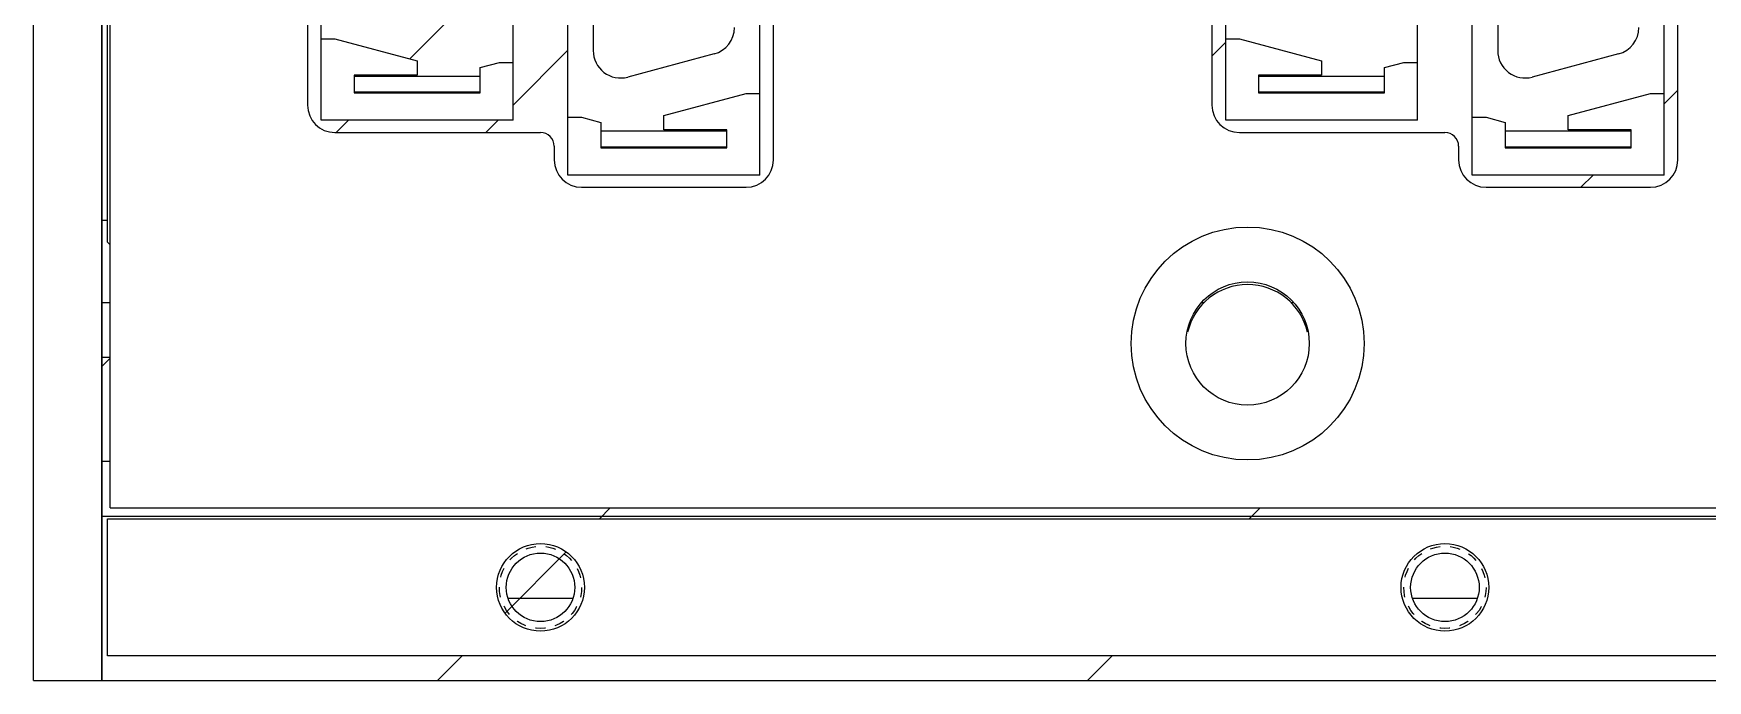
# Model space of a CAD drawing. Header units: inches. Extents: x 0 to 337, y 0 to 130.
# Drawn here: x 0 to 61.1, y 0 to 23.6 of the extents above; entities that cross this region are included whole.
import ezdxf

# ---------------------------------------------------------------- set-up
doc = ezdxf.new("R2010")
doc.units = ezdxf.units.IN
doc.header["$LTSCALE"] = 3.63
doc.header["$MEASUREMENT"] = 0
doc.linetypes.add('HIDDEN', pattern=[0.2, 0.1, -0.1])
for name, color, linetype in [('BRE716_PCB_ADXF_CONTINUOUS_LINE', 7, 'CONTINUOUS'), ('BREJ710_4_001_DXF_HIDDEN_LINE', 7, 'CONTINUOUS'), ('BREJ710_4_00DXF_CONTINUOUS_LINE', 7, 'CONTINUOUS'), ('BREJ710_4_01DXF_CONTINUOUS_LINE', 7, 'CONTINUOUS'), ('BSMJ712_4_00DXF_CONTINUOUS_LINE', 7, 'CONTINUOUS'), ('TE_1734101_5DXF_CONTINUOUS_LINE', 7, 'CONTINUOUS')]:
    doc.layers.add(name, color=color, linetype=linetype)

msp = doc.modelspace()

# ---------------------------------------------------------------- linework, layer by layer
at = {"layer": 'BRE716_PCB_ADXF_CONTINUOUS_LINE', "color": 7, "linetype": 'Continuous'}
for p, q in [((2.7, 16), (2.7, 114)), ((2.8, 15.9), (2.7, 16))]:
    msp.add_line(p, q, dxfattribs=at)
at = {"layer": 'BREJ710_4_001_DXF_HIDDEN_LINE', "color": 8, "linetype": 'HIDDEN'}
for centre in [(18.5, 3.4), (51.5, 3.4)]:
    msp.add_circle(centre, 1.5, dxfattribs=at)
at = {"layer": 'BREJ710_4_00DXF_CONTINUOUS_LINE', "color": 7, "linetype": 'Continuous'}
for p, q in [((2.8, 6.3), (2.8, 123.8)), ((10, 63.1), (10, 21)), ((43, 63.1), (43, 21)), ((27, 19), (27, 61.1)), ((60, 19), (60, 61.1)), ((11, 20), (18.5, 20)), ((44, 20), (51.5, 20)), ((19, 19.5), (19, 19)), ((52, 19.5), (52, 19)), ((20, 18), (26, 18)), ((53, 18), (59, 18)), ((2.5, 16.8), (2.7, 16.8)), ((2.5, 13.8), (2.8, 13.8)), ((42.629, 13.8), (42.718, 13.8)), ((45.882, 13.8), (45.971, 13.8)), ((2.5, 11.8), (2.8, 11.8)), ((2.5, 8), (2.8, 8)), ((2.8, 6.3), (331.2, 6.3)), ((2.5, 6), (331.5, 6)), ((17.493, 3), (19.507, 3)), ((50.493, 3), (52.507, 3)), ((2.5, 0), (331.5, 0))]:
    msp.add_line(p, q, dxfattribs=at)
at = {"layer": 'BREJ710_4_00DXF_CONTINUOUS_LINE', "color": 2, "linetype": 'Continuous'}
for p, q in [((13.729, 22.689), (15.117, 24.077)), ((43, 22.792), (43.5, 23.292)), ((17.5, 21), (19.5, 23)), ((13.095, 22.056), (13.134, 22.095)), ((12.484, 21.445), (12.524, 21.484)), ((59.5, 21.045), (60, 21.545)), ((11.039, 20), (11.489, 20.45)), ((16.5, 20), (16.95, 20.45)), ((57.9, 19.445), (57.939, 19.484)), ((56.455, 18), (56.905, 18.45)), ((2.5, 11.461), (2.8, 11.761)), ((20.647, 5.9), (21.047, 6.3)), ((44.355, 5.9), (44.755, 6.3)), ((17.208, 2.461), (19.439, 4.692)), ((14.747, 0), (15.647, 0.9)), ((38.455, 0), (39.355, 0.9))]:
    msp.add_line(p, q, dxfattribs=at)
at = {"layer": 'BREJ710_4_00DXF_CONTINUOUS_LINE', "color": 7, "linetype": 'Continuous'}
for centre, radius in [((44.3, 12.3), 4.25), ((44.3, 12.3), 2.25), ((18.5, 3.4), 1.25), ((51.5, 3.4), 1.25)]:
    msp.add_circle(centre, radius, dxfattribs=at)
for centre, radius, start, end in [((11, 21), 1, 180, 270), ((44, 21), 1, 180, 270), ((18.5, 19.5), 0.5, 0, 90), ((51.5, 19.5), 0.5, 0, 90), ((20, 19), 1, 180, 270), ((26, 19), 1, 270, 0), ((53, 19), 1, 180, 270), ((59, 19), 1, 270, 0), ((44.3, 12.2), 2.25, 13.24578, 166.75422), ((17.493, 4.622), 1.622, 263.6022, 269.99455), ((19.507, 4.622), 1.622, 270.00585, 276.3974), ((50.493, 4.622), 1.622, 263.6022, 269.99455), ((52.507, 4.622), 1.622, 270.00585, 276.3974)]:
    msp.add_arc(centre, radius, start, end, dxfattribs=at)
at = {"layer": 'BREJ710_4_01DXF_CONTINUOUS_LINE', "color": 7, "linetype": 'Continuous'}
for p, q in [((2.7, 0.9), (2.7, 5.9)), ((2.7, 5.9), (331.3, 5.9)), ((331.3, 0.9), (2.7, 0.9))]:
    msp.add_line(p, q, dxfattribs=at)
for centre in [(18.5, 3.4), (51.5, 3.4)]:
    msp.add_circle(centre, 1.6, dxfattribs=at)
at = {"layer": 'BSMJ712_4_00DXF_CONTINUOUS_LINE', "color": 7, "linetype": 'Continuous'}
for p, q in [((0, 0), (0, 130)), ((2.5, 130), (2.5, 0)), ((2.5, 0), (2.5, 130)), ((0, 0), (2.5, 0))]:
    msp.add_line(p, q, dxfattribs=at)
at = {"layer": 'TE_1734101_5DXF_CONTINUOUS_LINE', "color": 7, "linetype": 'Continuous'}
for p, q in [((20.425, 57.01), (20.425, 22.99)), ((53.425, 57.01), (53.425, 22.99)), ((17.5, 20.45), (17.5, 51.24)), ((50.5, 20.45), (50.5, 51.24)), ((10.5, 20.45), (10.5, 42.55)), ((43.5, 20.45), (43.5, 42.55)), ((26.5, 18.45), (26.5, 25.45)), ((59.5, 18.45), (59.5, 25.45)), ((19.5, 18.45), (19.5, 24.76)), ((52.5, 18.45), (52.5, 24.76)), ((10.5, 23.421), (11, 23.421)), ((11, 23.421), (14, 22.617)), ((43.5, 23.421), (44, 23.421)), ((44, 23.421), (47, 22.617)), ((14, 22.617), (14, 22.095)), ((24.834, 22.868), (21.684, 22.024)), ((47, 22.617), (47, 22.095)), ((57.834, 22.868), (54.684, 22.024)), ((11.7, 22.095), (11.7, 21.445)), ((14, 22.095), (11.7, 22.095)), ((11.7, 22.056), (16.3, 22.056)), ((16.3, 22.37), (17, 22.558)), ((16.3, 21.445), (16.3, 22.37)), ((17, 22.558), (17.5, 22.558)), ((44.7, 22.095), (44.7, 21.445)), ((47, 22.095), (44.7, 22.095)), ((44.7, 22.056), (49.3, 22.056)), ((49.3, 22.37), (50, 22.558)), ((49.3, 21.445), (49.3, 22.37)), ((50, 22.558), (50.5, 22.558)), ((11.7, 21.484), (16.3, 21.484)), ((11.7, 21.445), (16.3, 21.445)), ((23, 20.617), (26, 21.421)), ((26, 21.421), (26.5, 21.421)), ((44.7, 21.484), (49.3, 21.484)), ((44.7, 21.445), (49.3, 21.445)), ((56, 20.617), (59, 21.421)), ((59, 21.421), (59.5, 21.421)), ((17.5, 20.45), (10.5, 20.45)), ((19.5, 20.558), (20, 20.558)), ((20, 20.558), (20.7, 20.37)), ((20.7, 20.37), (20.7, 19.445)), ((23, 20.095), (23, 20.617)), ((50.5, 20.45), (43.5, 20.45)), ((52.5, 20.558), (53, 20.558)), ((53, 20.558), (53.7, 20.37)), ((53.7, 20.37), (53.7, 19.445)), ((56, 20.095), (56, 20.617)), ((20.7, 20.056), (25.3, 20.056)), ((25.3, 20.095), (23, 20.095)), ((25.3, 19.445), (25.3, 20.095)), ((53.7, 20.056), (58.3, 20.056)), ((58.3, 20.095), (56, 20.095)), ((58.3, 19.445), (58.3, 20.095)), ((20.7, 19.484), (25.3, 19.484)), ((20.7, 19.445), (25.3, 19.445)), ((53.7, 19.484), (58.3, 19.484)), ((53.7, 19.445), (58.3, 19.445)), ((26.5, 18.45), (19.5, 18.45)), ((59.5, 18.45), (52.5, 18.45))]:
    msp.add_line(p, q, dxfattribs=at)
for centre, start, end in [((24.575, 23.834), 285, 0), ((57.575, 23.834), 285, 0), ((21.425, 22.99), 180, 285), ((54.425, 22.99), 180, 285)]:
    msp.add_arc(centre, 1, start, end, dxfattribs=at)

doc.saveas('drawing.dxf')
